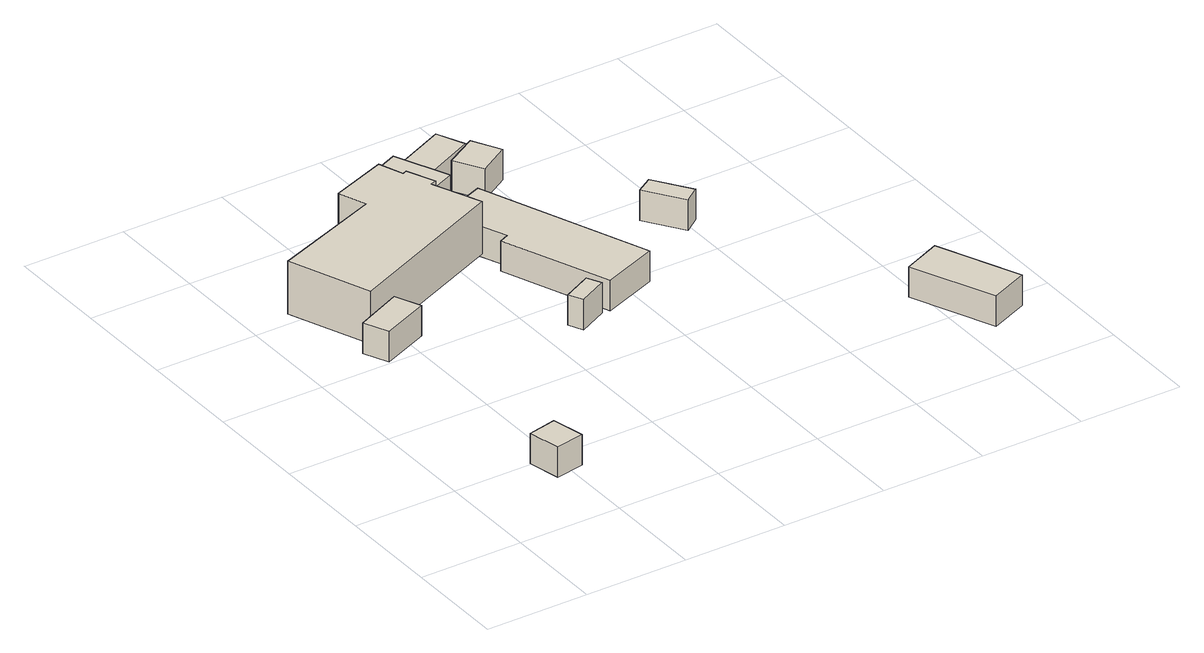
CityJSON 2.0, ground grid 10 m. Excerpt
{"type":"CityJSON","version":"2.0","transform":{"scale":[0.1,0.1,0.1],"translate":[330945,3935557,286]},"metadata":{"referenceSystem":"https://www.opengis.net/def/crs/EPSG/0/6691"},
"CityObjects":{
"building1":{"type":"Building","attributes":{"BuildingIDAttribute.prefecture":"14","BuildingIDAttribute.city":"14151","BuildingDetailAttribute.surveyYear":2015,"BuildingRiverFloodingRiskAttribute.description":"3","BuildingRiverFloodingRiskAttribute.rankOrg":"2","BuildingRiverFloodingRiskAttribute.depth":1.14,"BuildingRiverFloodingRiskAttribute.adminType":"2","BuildingRiverFloodingRiskAttribute.scale":"2","BuildingRiverFloodingRiskAttribute.duration":1.02,"BuildingLandSlideRiskAttribute.description":"1","BuildingLandSlideRiskAttribute.areaType":"1"},"geometry":[{"type":"Solid","lod":"1","boundaries":[[[[0,1,2,3]],[[2,4,5,3]],[[1,6,4,2]],[[0,7,6,1]],[[3,5,7,0]],[[4,6,7,5]]]]}]},
"building2":{"type":"Building","attributes":{"BuildingIDAttribute.prefecture":"14","BuildingIDAttribute.city":"14151","BuildingDetailAttribute.surveyYear":2015,"BuildingRiverFloodingRiskAttribute.description":"3","BuildingRiverFloodingRiskAttribute.rankOrg":"2","BuildingRiverFloodingRiskAttribute.depth":1.54,"BuildingRiverFloodingRiskAttribute.adminType":"2","BuildingRiverFloodingRiskAttribute.scale":"2","BuildingRiverFloodingRiskAttribute.duration":1.03,"BuildingLandSlideRiskAttribute.description":"1","BuildingLandSlideRiskAttribute.areaType":"1"},"geometry":[{"type":"Solid","lod":"1","boundaries":[[[[8,9,10,11]],[[10,12,13,11]],[[9,14,12,10]],[[8,15,14,9]],[[11,13,15,8]],[[12,14,15,13]]]]}]},
"building3":{"type":"Building","attributes":{"usage":"411","measuredHeight":6.3,"storeysAboveGround":2,"BuildingIDAttribute.prefecture":"14","BuildingIDAttribute.city":"14151","BuildingDetailAttribute.totalFloorArea":219.82,"BuildingDetailAttribute.buildingFootprintArea":109.91,"BuildingDetailAttribute.buildingStructureType":"601","BuildingDetailAttribute.buildingStructureOrgType":"1","BuildingDetailAttribute.orgUsage":"10","BuildingDetailAttribute.surveyYear":2015,"BuildingRiverFloodingRiskAttribute.description":"3","BuildingRiverFloodingRiskAttribute.rankOrg":"2","BuildingRiverFloodingRiskAttribute.depth":1.58,"BuildingRiverFloodingRiskAttribute.adminType":"2","BuildingRiverFloodingRiskAttribute.scale":"2","BuildingRiverFloodingRiskAttribute.duration":1.67,"BuildingLandSlideRiskAttribute.description":"1","BuildingLandSlideRiskAttribute.areaType":"1"},"geometry":[{"type":"Solid","lod":"1","boundaries":[[[[16,17,18,19,20,21,22,23,24,25]],[[24,26,27,25]],[[23,28,26,24]],[[22,29,28,23]],[[21,30,29,22]],[[20,31,30,21]],[[19,32,31,20]],[[18,33,32,19]],[[17,34,33,18]],[[16,35,34,17]],[[25,27,35,16]],[[26,28,29,30,31,32,33,34,35,27]]]]}]},
"building4":{"type":"Building","attributes":{"BuildingIDAttribute.prefecture":"14","BuildingIDAttribute.city":"14151","BuildingDetailAttribute.surveyYear":2015,"BuildingRiverFloodingRiskAttribute.description":"3","BuildingRiverFloodingRiskAttribute.rankOrg":"2","BuildingRiverFloodingRiskAttribute.depth":1.89,"BuildingRiverFloodingRiskAttribute.adminType":"2","BuildingRiverFloodingRiskAttribute.scale":"2","BuildingRiverFloodingRiskAttribute.duration":2.43,"BuildingLandSlideRiskAttribute.description":"1","BuildingLandSlideRiskAttribute.areaType":"1"},"geometry":[{"type":"Solid","lod":"1","boundaries":[[[[36,37,38,39]],[[38,40,41,39]],[[37,42,40,38]],[[36,43,42,37]],[[39,41,43,36]],[[40,42,43,41]]]]}]},
"building5":{"type":"Building","attributes":{"usage":"411","storeysAboveGround":1,"BuildingIDAttribute.prefecture":"14","BuildingIDAttribute.city":"14151","BuildingDetailAttribute.totalFloorArea":20.29,"BuildingDetailAttribute.buildingFootprintArea":20.29,"BuildingDetailAttribute.buildingStructureType":"601","BuildingDetailAttribute.buildingStructureOrgType":"1","BuildingDetailAttribute.orgUsage":"10","BuildingDetailAttribute.surveyYear":2015,"BuildingRiverFloodingRiskAttribute.description":"3","BuildingRiverFloodingRiskAttribute.rankOrg":"2","BuildingRiverFloodingRiskAttribute.depth":1.84,"BuildingRiverFloodingRiskAttribute.adminType":"2","BuildingRiverFloodingRiskAttribute.scale":"2","BuildingRiverFloodingRiskAttribute.duration":2.02},"geometry":[{"type":"Solid","lod":"1","boundaries":[[[[44,45,46,47]],[[46,48,49,47]],[[45,50,48,46]],[[44,51,50,45]],[[47,49,51,44]],[[48,50,51,49]]]]}]},
"building6":{"type":"Building","attributes":{"usage":"411","storeysAboveGround":1,"BuildingIDAttribute.prefecture":"14","BuildingIDAttribute.city":"14151","BuildingDetailAttribute.totalFloorArea":81.06,"BuildingDetailAttribute.buildingFootprintArea":81.06,"BuildingDetailAttribute.buildingStructureType":"601","BuildingDetailAttribute.buildingStructureOrgType":"1","BuildingDetailAttribute.orgUsage":"10","BuildingDetailAttribute.surveyYear":2015,"BuildingRiverFloodingRiskAttribute.description":"3","BuildingRiverFloodingRiskAttribute.rankOrg":"2","BuildingRiverFloodingRiskAttribute.depth":2.09,"BuildingRiverFloodingRiskAttribute.adminType":"2","BuildingRiverFloodingRiskAttribute.scale":"2","BuildingRiverFloodingRiskAttribute.duration":2.52,"BuildingLandSlideRiskAttribute.description":"1","BuildingLandSlideRiskAttribute.areaType":"1"},"geometry":[{"type":"Solid","lod":"1","boundaries":[[[[52,53,54,55,56,57]],[[56,58,59,57]],[[55,60,58,56]],[[54,61,60,55]],[[53,62,61,54]],[[52,63,62,53]],[[57,59,63,52]],[[58,60,61,62,63,59]]]]}]},
"building7":{"type":"Building","attributes":{"usage":"411","storeysAboveGround":1,"BuildingIDAttribute.prefecture":"14","BuildingIDAttribute.city":"14151","BuildingDetailAttribute.totalFloorArea":13.51,"BuildingDetailAttribute.buildingFootprintArea":13.51,"BuildingDetailAttribute.buildingStructureType":"601","BuildingDetailAttribute.buildingStructureOrgType":"1","BuildingDetailAttribute.orgUsage":"10","BuildingDetailAttribute.surveyYear":2015,"BuildingRiverFloodingRiskAttribute.description":"3","BuildingRiverFloodingRiskAttribute.rankOrg":"2","BuildingRiverFloodingRiskAttribute.depth":1.84,"BuildingRiverFloodingRiskAttribute.adminType":"2","BuildingRiverFloodingRiskAttribute.scale":"2","BuildingRiverFloodingRiskAttribute.duration":2.02},"geometry":[{"type":"Solid","lod":"1","boundaries":[[[[64,65,66,67]],[[66,68,69,67]],[[65,70,68,66]],[[64,71,70,65]],[[67,69,71,64]],[[68,70,71,69]]]]}]},
"building8":{"type":"Building","attributes":{"BuildingIDAttribute.prefecture":"14","BuildingIDAttribute.city":"14151","BuildingDetailAttribute.surveyYear":2015,"BuildingRiverFloodingRiskAttribute.description":"3","BuildingRiverFloodingRiskAttribute.rankOrg":"2","BuildingRiverFloodingRiskAttribute.depth":2.43,"BuildingRiverFloodingRiskAttribute.adminType":"2","BuildingRiverFloodingRiskAttribute.scale":"2","BuildingRiverFloodingRiskAttribute.duration":2.02},"geometry":[{"type":"Solid","lod":"1","boundaries":[[[[72,73,74,75]],[[74,76,77,75]],[[73,78,76,74]],[[72,79,78,73]],[[75,77,79,72]],[[76,78,79,77]]]]}]},
"building9":{"type":"Building","attributes":{"BuildingIDAttribute.prefecture":"14","BuildingIDAttribute.city":"14151","BuildingDetailAttribute.surveyYear":2015,"BuildingRiverFloodingRiskAttribute.description":"3","BuildingRiverFloodingRiskAttribute.rankOrg":"3","BuildingRiverFloodingRiskAttribute.depth":3.26,"BuildingRiverFloodingRiskAttribute.adminType":"2","BuildingRiverFloodingRiskAttribute.scale":"2","BuildingRiverFloodingRiskAttribute.duration":5.45},"geometry":[{"type":"Solid","lod":"1","boundaries":[[[[80,81,82,83]],[[82,84,85,83]],[[81,86,84,82]],[[80,87,86,81]],[[83,85,87,80]],[[84,86,87,85]]]]}]},
"building10":{"type":"Building","attributes":{"BuildingIDAttribute.prefecture":"14","BuildingIDAttribute.city":"14151","BuildingDetailAttribute.surveyYear":2015,"BuildingRiverFloodingRiskAttribute.description":"3","BuildingRiverFloodingRiskAttribute.rankOrg":"3","BuildingRiverFloodingRiskAttribute.depth":3.56,"BuildingRiverFloodingRiskAttribute.adminType":"2","BuildingRiverFloodingRiskAttribute.scale":"2","BuildingRiverFloodingRiskAttribute.duration":5.9},"geometry":[{"type":"Solid","lod":"1","boundaries":[[[[88,89,90,91]],[[90,92,93,91]],[[89,94,92,90]],[[88,95,94,89]],[[91,93,95,88]],[[92,94,95,93]]]]}]}
},
"vertices":[
[44,9,49],[37,40,49],[65,46,49],[72,14,49],[65,46,79],[72,14,79],[37,40,79],[44,9,79],
[31,244,47],[20,268,47],[66,289,47],[77,264,47],[66,289,77],[77,264,77],[20,268,77],[31,244,77],
[110,397,46],[100,424,46],[154,444,46],[163,420,46],[167,422,46],[179,395,46],[173,393,46],[193,346,46],[35,278,46],[4,357,46],[35,278,98],[4,357,98],[193,346,98],[173,393,98],[179,395,98],[167,422,98],[163,420,98],[154,444,98],[100,424,98],[110,397,98],
[201,204,41],[194,218,41],[222,232,41],[229,218,41],[222,232,71],[229,218,71],[194,218,71],[201,204,71],
[177,413,42],[154,465,42],[195,483,42],[218,431,42],[195,483,72],[218,431,72],[154,465,72],[177,413,72],
[241,224,36],[200,328,36],[209,332,36],[185,391,36],[231,409,36],[295,245,36],[231,409,66],[295,245,66],[185,391,66],[209,332,66],[200,328,66],[241,224,66],
[212,451,36],[199,478,36],[250,501,36],[262,474,36],[250,501,66],[262,474,66],[199,478,66],[212,451,66],
[253,431,36],[237,458,36],[268,476,36],[283,449,36],[268,476,66],[283,449,66],[237,458,66],[253,431,66],
[396,338,4],[371,374,4],[387,384,4],[411,349,4],[387,384,34],[411,349,34],[371,374,34],[396,338,34],
[502,31,30],[467,111,30],[504,127,30],[539,47,30],[504,127,60],[539,47,60],[467,111,60],[502,31,60]
]}
